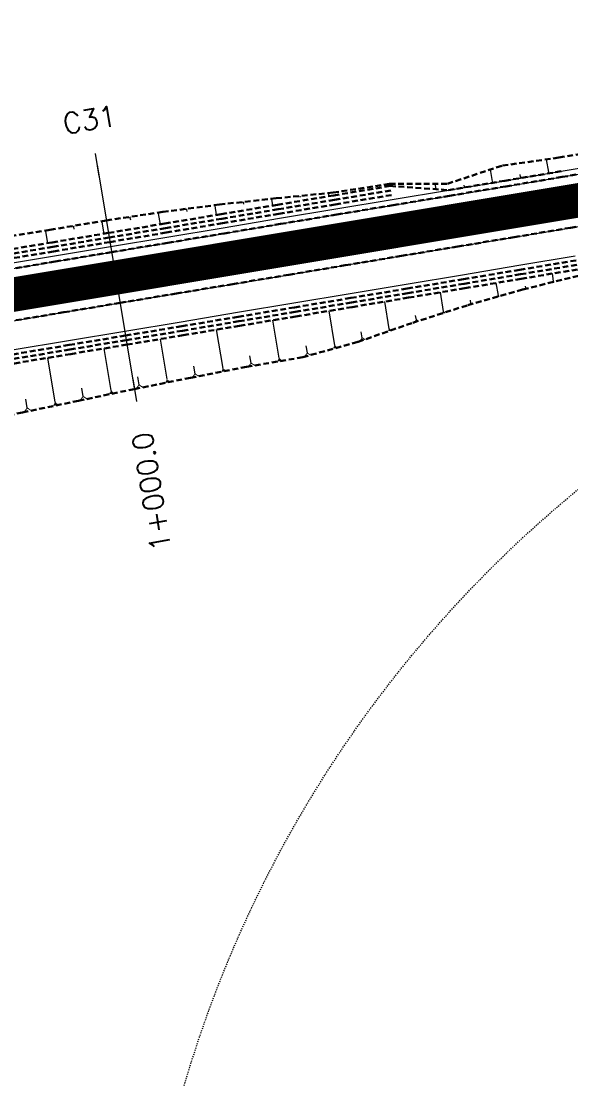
# Model space of a CAD drawing. Header units: metres. Extents: x 544752 to 548977, y 1840603 to 1844608.
# Drawn here: x 548207.6 to 548255.7, y 1841647.2 to 1841739.7 of the extents above; entities that cross this region are included whole.
import ezdxf

# ---------------------------------------------------------------- set-up
doc = ezdxf.new("R2010")
doc.units = ezdxf.units.M
doc.header["$MEASUREMENT"] = 0
for name, pattern in [('ACAD_ISO02W100', [15, 12, -3]), ('Anordnung Grundriss$0$GESTRICHELT', [0.75, 0.5, -0.25]), ('HIDDEN', [0.375, 0.25, -0.125])]:
    doc.linetypes.add(name, pattern=pattern)
doc.layers.add('C-ROAD', color=7, linetype='Continuous')
for name, color, linetype, lineweight in [('C-ROAD-CORR', 5, 'Continuous', 0), ('C-ROAD-SAMP', 150, 'HIDDEN', 0), ('C-ROAD-SAMP-TEXT', 11, 'Continuous', 0), ('C-TOPO-FEAT', 94, 'Continuous', 5), ('Đường', 5, 'ACAD_ISO02W100', 5)]:
    doc.layers.add(name, color=color, linetype=linetype, lineweight=lineweight)

# ---------------------------------------------------------------- blocks, each defined once
blk = doc.blocks.new('TB')
at = {"layer": 'Defpoints', "color": 5, "linetype": 'Anordnung Grundriss$0$GESTRICHELT', "lineweight": 5, "ltscale": 0.2}
blk.add_circle((-0.4049538253086098, -1.769394799566726e-07), 105.7280000291212, dxfattribs=at)

msp = doc.modelspace()

# ---------------------------------------------------------------- linework, layer by layer
at = {"layer": 'C-ROAD-CORR', "color": 160, "linetype": 'Continuous'}
for p, q in [((548253.8065257625, 1841726.475082871, 502.932474939447), (548253.619101214, 1841727.599264085, 502.1726763214606)), ((548248.8755769241, 1841725.646965203, 502.4834769393491), (548248.6989215038, 1841726.706552682, 501.767335189646)), ((548251.3397279294, 1841726.068961935, 502.7026109643194), (548251.3039559564, 1841726.283523904, 502.5575952984848)), ((548253.7589177499, 1841726.383255552, 502.9876402214576), (548253.881349745, 1841726.403667529, 502.9876402214576)), ((548253.7708197531, 1841726.406212382, 502.973848900955), (548253.8626437493, 1841726.421521364, 502.973848900955)), ((548253.7827217563, 1841726.429169211, 502.9600575804523), (548253.8439377537, 1841726.4393752, 502.9600575804523)), ((548253.7946237593, 1841726.452126041, 502.9462662599497), (548253.8252317582, 1841726.457229035, 502.9462662599497)), ((548241.449727799, 1841725.182772209, 501.8614505706115), (548241.441548107, 1841725.231834385, 501.82829099377)), ((548243.9409778728, 1841725.022456746, 502.0712696994801), (548243.867730992, 1841725.461794965, 501.7743348572237)), ((548243.9363264831, 1841725.01348505, 502.0766594481336), (548243.9482883123, 1841725.015479337, 502.0766594481336)), ((548246.4148933927, 1841725.204170398, 502.2783996752888), (548246.393337565, 1841725.333463261, 502.1910147077261)), ((548248.830704395, 1841725.560414141, 502.535472508501), (548248.9461016345, 1841725.579653277, 502.535472508501)), ((548248.8419225273, 1841725.582051907, 502.522473616213), (548248.9284704569, 1841725.596481259, 502.522473616213)), ((548248.8531406595, 1841725.603689672, 502.5094747239251), (548248.9108392793, 1841725.61330924, 502.5094747239251)), ((548248.8643587918, 1841725.625327437, 502.4964758316371), (548248.8932081016, 1841725.630137221, 502.4964758316371)), ((548229.5407146517, 1841724.139379614, 501.3860443916377), (548229.4906187347, 1841724.131027576, 501.3860443916377)), ((548229.5358446685, 1841724.12998629, 501.3775798291516), (548229.4982727307, 1841724.123722261, 501.3775798291516)), ((548229.5309746853, 1841724.120592966, 501.3691152666656), (548229.5059267267, 1841724.116416946, 501.3691152666656)), ((548229.526104702, 1841724.111199641, 501.3606507041795), (548229.5135807229, 1841724.109111632, 501.3606507041795)), ((548229.5212347188, 1841724.101806317, 501.3521861416935), (548229.612704403, 1841723.55316687, 500.795974000847)), ((548232.0064385339, 1841724.366875645, 501.4309756002872), (548232.0194145187, 1841724.289045081, 501.3520707661109)), ((548234.501048701, 1841724.645720721, 501.5217847515647), (548234.4778048013, 1841724.641845477, 501.5217847515647)), ((548234.4987890876, 1841724.641362333, 501.5178572969735), (548234.481356163, 1841724.638455899, 501.5178572969735)), ((548234.4965294744, 1841724.637003944, 501.5139298423823), (548234.4849075247, 1841724.635066322, 501.5139298423823)), ((548234.4942698611, 1841724.632645555, 501.510002387791), (548234.4884588863, 1841724.631676744, 501.510002387791)), ((548234.4920102479, 1841724.628287166, 501.5060749331998), (548234.5344510747, 1841724.3737251, 501.2479992287186)), ((548243.9223723141, 1841724.986569961, 502.0928286940943), (548243.9702196307, 1841724.994547111, 502.0928286940943)), ((548243.9270237038, 1841724.995541657, 502.0874389454407), (548243.9629091913, 1841725.001524519, 502.0874389454407)), ((548243.9316750935, 1841725.004513354, 502.0820491967872), (548243.9555987518, 1841725.008501928, 502.0820491967872)), ((548222.0772925104, 1841723.19919809, 501.0074034341526), (548222.1055320761, 1841723.029815853, 500.8356832687558)), ((548224.5835740357, 1841723.582965701, 501.2001217751373), (548224.5108639002, 1841723.570843398, 501.2001217751373)), ((548224.5765056525, 1841723.569332057, 501.1878361534509), (548224.5219730508, 1841723.56024033, 501.1878361534509)), ((548224.5694372692, 1841723.555698413, 501.1755505317644), (548224.5330822015, 1841723.549637262, 501.1755505317644)), ((548224.5623688861, 1841723.54206477, 501.1632649100779), (548224.5441913521, 1841723.539034194, 501.1632649100779)), ((548224.5553005028, 1841723.528431126, 501.1509792883914), (548224.6880612848, 1841722.732125742, 500.3436827562513)), ((548227.0378127837, 1841723.819020792, 501.2555239470159), (548227.0595678524, 1841723.688532873, 501.1232349442318)), ((548217.1283327516, 1841722.489590126, 500.668514340938), (548217.1601865892, 1841722.298529317, 500.474816380784)), ((548219.6341051655, 1841722.927873555, 500.9152026022369), (548219.5471514673, 1841722.913376553, 500.9152026022369)), ((548219.6256521202, 1841722.911569146, 500.9005102868737), (548219.5604368467, 1841722.900696394, 500.9005102868737)), ((548219.6171990751, 1841722.895264738, 500.8858179715104), (548219.573722226, 1841722.888016237, 500.8858179715104)), ((548219.6087460298, 1841722.87896033, 500.8711256561472), (548219.5870076054, 1841722.875336079, 500.8711256561472)), ((548219.6002929846, 1841722.862655921, 500.856433340784), (548219.7590609598, 1841721.910358175, 499.8909913351467)), ((548209.7610945556, 1841721.363128686, 500.0895256465797), (548209.6673332135, 1841721.347496707, 500.0895256465797)), ((548209.7519797178, 1841721.345547798, 500.073683063285), (548209.681658711, 1841721.333823814, 500.073683063285)), ((548209.7428648798, 1841721.327966911, 500.0578404799904), (548209.6959842087, 1841721.320150921, 500.0578404799904)), ((548209.7337500419, 1841721.310386023, 500.0419978966958), (548209.7103097063, 1841721.306478028, 500.0419978966958)), ((548212.1910086877, 1841721.701461262, 500.2501298368075), (548212.2239587078, 1841721.5038255, 500.0497661716853)), ((548214.6936124637, 1841722.180543978, 500.5376140579233), (548214.6002647023, 1841722.164980952, 500.5376140579233)), ((548214.6845378313, 1841722.16304064, 500.5218413561523), (548214.6145270102, 1841722.15136837, 500.5218413561523)), ((548214.6754631989, 1841722.145537301, 500.5060686543812), (548214.6287893183, 1841722.137755788, 500.5060686543812)), ((548214.6663885666, 1841722.128033963, 500.4902959526101), (548214.6430516262, 1841722.124143207, 500.4902959526101)), ((548214.6573139342, 1841722.110530625, 500.474523250839), (548214.8277567718, 1841721.088206507, 499.4380883216492)), ((548209.724635204, 1841721.292805135, 500.0261553134012), (548209.8958331946, 1841720.265951574, 498.9851284219362)), ((548249.3899913289, 1841715.694263681, 503.4704660595958), (548249.2083876457, 1841716.783531074, 502.3661638591781)), ((548254.2315666187, 1841716.92771463, 503.5010229855895), (548254.119107303, 1841717.60225087, 502.8171763391437)), ((548254.207616608, 1841716.881519355, 503.5426507189199), (548254.2692080807, 1841716.891787943, 503.5426507189199)), ((548254.2136041108, 1841716.893068174, 503.5322437855873), (548254.2597977151, 1841716.900769615, 503.5322437855873)), ((548254.2195916134, 1841716.904616993, 503.5218368522547), (548254.2503873496, 1841716.909751287, 503.5218368522547)), ((548254.225579116, 1841716.916165812, 503.5114299189221), (548254.2409769841, 1841716.918732959, 503.5114299189221)), ((548244.5942869429, 1841714.301026655, 503.6067817573561), (548244.3163791149, 1841715.967930814, 501.9168698547529)), ((548251.7999682726, 1841716.350818669, 503.4443067955165), (548251.7729041481, 1841716.513150555, 503.2797342949195)), ((548239.8402654594, 1841712.780052624, 503.8777718555833), (548239.4442057186, 1841715.155637487, 501.4693975575017)), ((548246.982679219, 1841715.027890733, 503.506839707845), (548246.9393479815, 1841715.287793524, 503.2433495623454)), ((548249.3513159185, 1841715.619665751, 503.5376881447747), (548249.4507762274, 1841715.636247867, 503.5376881447747)), ((548249.360984771, 1841715.638315233, 503.52088262348), (548249.4355800028, 1841715.650751821, 503.52088262348)), ((548249.3706536237, 1841715.656964716, 503.5040771021852), (548249.4203837782, 1841715.665255774, 503.5040771021852)), ((548249.3803224763, 1841715.675614199, 503.4872715808905), (548249.4051875536, 1841715.679759728, 503.4872715808905)), ((548235.0713399824, 1841711.309625266, 504.0958737257279), (548234.5657306773, 1841714.342293544, 501.0213465017832)), ((548242.2085361172, 1841713.565717241, 503.7155987684538), (548242.1443548372, 1841713.950679563, 503.3253229352545)), ((548244.5351020237, 1841714.18686956, 503.7096516074965), (548244.6873059766, 1841714.212245146, 503.7096516074965)), ((548244.5498982535, 1841714.215408834, 503.6839341449614), (548244.6640512182, 1841714.234440523, 503.6839341449614)), ((548244.5646944833, 1841714.243948107, 503.6582166824263), (548244.6407964597, 1841714.2566359, 503.6582166824263)), ((548244.5794907131, 1841714.272487381, 503.6324992198912), (548244.6175417013, 1841714.278831278, 503.6324992198912)), ((548230.2051272283, 1841710.194752249, 503.9438666193445), (548229.6502746318, 1841713.522784093, 500.5698990203698)), ((548225.2843984155, 1841709.310154564, 503.5543132502609), (548224.7191303165, 1841712.700659079, 500.1170106899705)), ((548237.4749203929, 1841711.985960242, 504.0488749530435), (548237.3859977357, 1841712.519322501, 503.5081508656622)), ((548239.7559181997, 1841712.617361887, 504.0243766003213), (548239.9728313345, 1841712.653525849, 504.0243766003213)), ((548239.7770050146, 1841712.658034571, 503.9877254141368), (548239.9396898657, 1841712.685157543, 503.9877254141368)), ((548239.7980918295, 1841712.698707256, 503.9510742279523), (548239.9065483969, 1841712.716789237, 503.9510742279523)), ((548239.8191786445, 1841712.73937994, 503.9144230417678), (548239.8734069281, 1841712.74842093, 503.9144230417678)), ((548220.377038378, 1841708.353731494, 503.2379304531938), (548219.7893422822, 1841711.878760185, 499.6642469237273)), ((548232.6597715581, 1841710.657891817, 504.1169449932123), (548232.5544097451, 1841711.289856903, 503.4762570960864)), ((548234.9636623902, 1841711.101934501, 504.2830291355942), (548235.2405733914, 1841711.148101363, 504.2830291355942)), ((548234.9905817884, 1841711.153857192, 504.2362402831276), (548235.1982650391, 1841711.188482339, 504.2362402831276)), ((548235.0175011863, 1841711.205779884, 504.1894514306611), (548235.1559566869, 1841711.228863315, 504.1894514306611)), ((548235.0444205845, 1841711.257702575, 504.1426625781945), (548235.1136483346, 1841711.26924429, 504.1426625781945)), ((548210.5793338272, 1841706.357953579, 502.690050731763), (548209.9328690283, 1841710.235479702, 498.7590043613073)), ((548215.4756578297, 1841707.368023576, 502.9515151672594), (548214.8606216693, 1841711.057039252, 499.2115811920784)), ((548227.740760244, 1841709.77418017, 503.7269667670824), (548227.6334077189, 1841710.41808564, 503.0741736763531)), ((548222.8298436336, 1841708.83631996, 503.3916476953004), (548222.7187635355, 1841709.502583587, 502.7161878452055)), ((548230.0869624892, 1841709.966833658, 504.149249835319), (548230.3908429488, 1841710.017496893, 504.149249835319)), ((548230.116503674, 1841710.023813305, 504.0979040313254), (548230.3444140187, 1841710.061810732, 504.0979040313254)), ((548230.1460448587, 1841710.080792953, 504.0465582273318), (548230.2979850885, 1841710.106124571, 504.0465582273318)), ((548230.1755860435, 1841710.137772601, 503.9952124233382), (548230.2515561584, 1841710.15043841, 503.9952124233382)), ((548217.9246300334, 1841707.869157061, 503.0862432931654), (548217.8088755534, 1841708.56345785, 502.3823592933235)), ((548225.1640155282, 1841709.077957563, 503.7635518494466), (548225.4736003274, 1841709.129571832, 503.7635518494466)), ((548225.19411125, 1841709.136006813, 503.7112421996502), (548225.4262998494, 1841709.174717515, 503.7112421996502)), ((548225.2242069718, 1841709.194056063, 503.6589325498538), (548225.3789993714, 1841709.219863198, 503.6589325498538)), ((548225.2543026936, 1841709.252105313, 503.6066229000573), (548225.3316988935, 1841709.265008881, 503.6066229000573)), ((548213.0274705294, 1841706.863107575, 502.8206609242986), (548212.9057826549, 1841707.592997141, 502.0806969264046)), ((548220.2518790899, 1841708.112321673, 503.455470958438), (548220.5737472057, 1841708.165983828, 503.455470958438)), ((548220.2831689119, 1841708.172674128, 503.401085832127), (548220.5245699987, 1841708.212920744, 503.401085832127)), ((548220.314458734, 1841708.233026584, 503.3467007058159), (548220.4753927918, 1841708.259857661, 503.3467007058159)), ((548220.345748556, 1841708.293379039, 503.2923155795049), (548220.426215585, 1841708.306794578, 503.2923155795049)), ((548208.1312088125, 1841705.852744611, 502.5594969102076), (548208.0034478654, 1841706.619060752, 501.7826035535632)), ((548215.3446760374, 1841707.115383189, 503.1791758204265), (548215.6815176998, 1841707.171541747, 503.1791758204265)), ((548215.3774214855, 1841707.178543285, 503.1222606571347), (548215.6300527323, 1841707.220662205, 503.1222606571347)), ((548215.4101669336, 1841707.241703382, 503.0653454938429), (548215.5785877648, 1841707.269782662, 503.0653454938429)), ((548215.4429123816, 1841707.304863479, 503.0084303305512), (548215.5271227972, 1841707.318903119, 503.0084303305512)), ((548210.4416588034, 1841706.092403148, 502.9293449520035), (548210.7957132343, 1841706.151431435, 502.9293449520035)), ((548210.4760775594, 1841706.158790756, 502.8695213969434), (548210.7416183825, 1841706.203061971, 502.8695213969434)), ((548210.5104963153, 1841706.225178364, 502.8096978418832), (548210.6875235308, 1841706.254692507, 502.8096978418832)), ((548210.5449150713, 1841706.291565971, 502.7498742868231), (548210.633428679, 1841706.306323043, 502.7498742868231))]:
    msp.add_line(p, q, dxfattribs=at)
at = {"layer": 'C-ROAD-CORR', "color": 5, "linetype": 'Anordnung Grundriss$0$GESTRICHELT', "lineweight": 30, "extrusion": (-0.09122104377569301, 0.5471480870521577, 0.8320502941575333), "const_width": 0.1, "elevation": 958103.1099005358}
msp.add_lwpolyline([(-843660.9601499278, -1436248.27340529), (-843660.8623396498, -1436248.403818994), (-843660.7645293716, -1436248.273405291)], dxfattribs=at)
at = {"layer": 'C-ROAD-CORR', "color": 5, "linetype": 'Anordnung Grundriss$0$GESTRICHELT', "lineweight": 30, "extrusion": (-0.09122104598868186, 0.5471480870328694, 0.8320502939275982), "const_width": 0.1, "elevation": 958102.8260630136}
msp.add_lwpolyline([(-843650.9904241039, -1436249.463375326), (-843650.9680586068, -1436249.493195989), (-843650.9456931099, -1436249.463375326)], dxfattribs=at)
at = {"layer": 'C-ROAD-CORR', "color": 5, "linetype": 'Anordnung Grundriss$0$GESTRICHELT', "lineweight": 30, "extrusion": (-0.09122104257350029, 0.5471480870011817, 0.8320502943228558), "const_width": 0.1, "elevation": 958102.7335802172}
msp.add_lwpolyline([(-843655.9176143701, -1436248.52643796), (-843655.8586748897, -1436248.605023933), (-843655.7997354094, -1436248.52643796)], dxfattribs=at)
at = {"layer": 'C-ROAD-CORR', "color": 5, "linetype": 'Anordnung Grundriss$0$GESTRICHELT', "lineweight": 30, "extrusion": (-0.1162844708751432, 0.6974796928425372, -0.707106781119774), "const_width": 0.1, "elevation": 1220459.911680408}
msp.add_lwpolyline([(-843641.4802303636, 1221169.085945908), (-843641.5132376979, 1221169.041936129), (-843641.5462450322, 1221169.085945907)], dxfattribs=at)
at = {"layer": 'C-ROAD-CORR', "color": 5, "linetype": 'Anordnung Grundriss$0$GESTRICHELT', "lineweight": 30, "extrusion": (-0.1162844705821741, 0.6974796932106826, -0.70710678080482), "const_width": 0.1, "elevation": 1220460.55220406}
msp.add_lwpolyline([(-843631.4545616859, 1221169.178128992), (-843631.5263953696, 1221169.082350746), (-843631.5982290532, 1221169.178128992)], dxfattribs=at)
at = {"layer": 'C-ROAD-CORR', "color": 5, "linetype": 'Anordnung Grundriss$0$GESTRICHELT', "lineweight": 30, "extrusion": (-0.1162844707314469, 0.6974796925570325, -0.7071067814250227), "const_width": 0.1, "elevation": 1220460.230952648}
msp.add_lwpolyline([(-843636.4665929237, 1221169.187921489), (-843636.5219318311, 1221169.114136279), (-843636.5772707381, 1221169.187921489)], dxfattribs=at)
at = {"layer": 'C-ROAD-CORR', "color": 5, "linetype": 'Anordnung Grundriss$0$GESTRICHELT', "lineweight": 30, "extrusion": (-0.1162844708210405, 0.6974796927152217, -0.7071067812542533), "const_width": 0.1, "elevation": 1220460.871341179}
msp.add_lwpolyline([(-843626.4478655399, 1221169.031814729), (-843626.5288929367, 1221168.923778201), (-843626.6099203334, 1221169.031814729)], dxfattribs=at)
at = {"layer": 'C-ROAD-CORR', "color": 5, "linetype": 'Anordnung Grundriss$0$GESTRICHELT', "lineweight": 30, "extrusion": (-0.1162844696545352, 0.6974796933004549, -0.7071067808688212), "const_width": 0.1, "elevation": 1220461.193331459}
msp.add_lwpolyline([(-843621.4423205432, 1221168.764506926), (-843621.5261363259, 1221168.652752549), (-843621.6099521093, 1221168.764506926)], dxfattribs=at)
at = {"layer": 'C-ROAD-CORR', "color": 5, "linetype": 'Anordnung Grundriss$0$GESTRICHELT', "lineweight": 30, "extrusion": (-0.1162844705537329, 0.6974796931091388, 0.7071067809096585), "const_width": 0.1, "elevation": 1221162.573756793}
msp.add_lwpolyline([(-843659.786996667, -1220450.503242556), (-843659.7181529826, -1220450.595034136), (-843659.6493092983, -1220450.503242556)], dxfattribs=at)
at = {"layer": 'C-ROAD-CORR', "color": 5, "linetype": 'Anordnung Grundriss$0$GESTRICHELT', "lineweight": 30, "extrusion": (-0.1162844700770457, 0.6974796926390648, 0.7071067814517241), "const_width": 0.1, "elevation": 1221162.254830648}
msp.add_lwpolyline([(-843654.8581566873, -1220450.042581172), (-843654.7479339447, -1220450.189544829), (-843654.6377112007, -1220450.042581172)], dxfattribs=at)
at = {"layer": 'C-ROAD-CORR', "color": 5, "linetype": 'Anordnung Grundriss$0$GESTRICHELT', "lineweight": 30, "extrusion": (-0.1162844695323228, 0.6974796930840895, 0.7071067811023386), "const_width": 0.1, "elevation": 1221161.93888605}
msp.add_lwpolyline([(-843649.9601025777, -1220449.359484571), (-843649.7968430638, -1220449.577163923), (-843649.6335835503, -1220449.359484571)], dxfattribs=at)
at = {"layer": 'C-ROAD-CORR', "color": 5, "linetype": 'Anordnung Grundriss$0$GESTRICHELT', "lineweight": 30, "extrusion": (-0.1162844700114347, 0.6974796930185088, 0.707106781088236), "const_width": 0.1, "elevation": 1221161.622762012}
msp.add_lwpolyline([(-843645.0952566189, -1220448.488074465), (-843644.869061851, -1220448.789667489), (-843644.6428670831, -1220448.488074465)], dxfattribs=at)
at = {"layer": 'C-ROAD-CORR', "color": 5, "linetype": 'Anordnung Grundriss$0$GESTRICHELT', "lineweight": 30, "extrusion": (-0.1162844698093764, 0.697479693062968, 0.7071067810776109), "const_width": 0.1, "elevation": 1221161.304713723}
msp.add_lwpolyline([(-843640.168574801, -1220448.017968329), (-843639.9005633444, -1220448.375316937), (-843639.6325518878, -1220448.017968329)], dxfattribs=at)
at = {"layer": 'C-ROAD-CORR', "color": 5, "linetype": 'Anordnung Grundriss$0$GESTRICHELT', "lineweight": 30, "extrusion": (-0.1162844701318193, 0.6974796928033401, 0.7071067812806778), "const_width": 0.1, "elevation": 1221160.983936339}
msp.add_lwpolyline([(-843635.177151941, -1220448.242652859), (-843634.9040766612, -1220448.606753233), (-843634.6310013812, -1220448.242652858)], dxfattribs=at)
at = {"layer": 'C-ROAD-CORR', "color": 5, "linetype": 'Anordnung Grundriss$0$GESTRICHELT', "lineweight": 30, "extrusion": (-0.1162844697938673, 0.6974796928297179, 0.7071067813102359), "const_width": 0.1, "elevation": 1221160.663988704}
msp.add_lwpolyline([(-843630.1875215725, -1220448.384377506), (-843629.9049643723, -1220448.761120438), (-843629.6224071726, -1220448.384377505)], dxfattribs=at)
at = {"layer": 'C-ROAD-CORR', "color": 5, "linetype": 'Anordnung Grundriss$0$GESTRICHELT', "lineweight": 30, "extrusion": (-0.1162844700455812, 0.6974796929290861, 0.7071067811708259), "const_width": 0.1, "elevation": 1221160.343903804}
msp.add_lwpolyline([(-843625.2024969565, -1220448.479864488), (-843624.9080494149, -1220448.872461209), (-843624.6136018739, -1220448.479864487)], dxfattribs=at)
at = {"layer": 'C-ROAD-CORR', "color": 5, "linetype": 'Anordnung Grundriss$0$GESTRICHELT', "lineweight": 30, "extrusion": (-0.1162844699826989, 0.6974796929608402, 0.7071067811498452), "const_width": 0.1, "elevation": 1221160.023966164}
msp.add_lwpolyline([(-843620.2214939073, -1220448.515320694), (-843619.9119534435, -1220448.928041312), (-843619.6024129798, -1220448.515320694)], dxfattribs=at)
at = {"layer": 'C-ROAD-CORR', "color": 5, "linetype": 'Anordnung Grundriss$0$GESTRICHELT', "lineweight": 30, "extrusion": (-0.1162844699833033, 0.6974796929122328, 0.7071067811976913), "const_width": 0.1, "elevation": 1221159.70385704}
msp.add_lwpolyline([(-843615.2412075358, -1220448.544120837), (-843614.9162188463, -1220448.97743909), (-843614.5912301572, -1220448.544120838)], dxfattribs=at)
at = {"layer": 'C-ROAD-CORR', "color": 11, "linetype": 'Anordnung Grundriss$0$GESTRICHELT', "lineweight": 30}
for points in [[(548160.6549810496, 1841710.056542214, 494.4817986724489), (548165.4745784844, 1841712.076585178, 495.2594183313258), (548170.4460566726, 1841713.705740791, 495.8663947517505), (548175.5044566835, 1841715.072718501, 496.474895390083), (548179.6190458685, 1841715.994614892, 496.9818684476375), (548180.58421764, 1841716.184071769, 497.0990913373336), (548185.49341868, 1841717.142633752, 497.6902394853517), (548190.4121063784, 1841718.044294313, 498.2237008208124), (548195.3351094719, 1841718.920070933, 498.7309209460494), (548200.2541138972, 1841719.819831751, 499.2624563163), (548205.188708228, 1841720.626083587, 499.6991920302381), (548210.1222633787, 1841721.438568473, 500.1422468262828), (548215.0549280805, 1841722.256394313, 500.5907162969937), (548220.0004930071, 1841722.996844002, 500.9607416173644), (548224.9617291203, 1841723.64329718, 501.2354730234626), (548229.9395483511, 1841724.190284042, 501.4093652124456), (548234.9249962945, 1841724.691513529, 501.5368684511097), (548239.8681192173, 1841725.446610471, 501.6198251317533), (548244.9339261854, 1841725.465842767, 501.8155232364695), (548249.7389472795, 1841727.049280941, 501.7540239351717), (548254.6909379003, 1841727.751189014, 502.2883230184723), (548259.0736900485, 1841728.486602436, 503.5234429974977)], [(548239.8979096673, 1841725.267925957, 501.7405923575917), (548245.0271771628, 1841724.906519039, 502.1935524987641), (548249.959103369, 1841725.728774411, 502.6465126399366), (548254.8910295753, 1841726.551029783, 503.0994727811092)]]:
    msp.add_polyline3d(points, dxfattribs=at)
at = {"layer": 'C-ROAD-CORR', "color": 92, "linetype": 'Anordnung Grundriss$0$GESTRICHELT', "lineweight": 30}
for points in [[(548239.8681192173, 1841725.446610471, 501.6198251317533), (548244.9339261854, 1841725.465842767, 501.8155232364695), (548249.7389472795, 1841727.049280941, 501.7540239351717), (548254.6909379003, 1841727.751189014, 502.2883230184723)], [(548239.8979096673, 1841725.267925957, 501.7405923575917), (548245.0271771628, 1841724.906519039, 502.1935524987641), (548249.959103369, 1841725.728774411, 502.6465126399366), (548254.8910295753, 1841726.551029783, 503.0994727811092)], [(548160.8045484739, 1841709.667130707, 494.0932300988312), (548165.694686949, 1841711.398170427, 494.5461902400037), (548170.669634989, 1841712.867811477, 494.9991503811763), (548175.7154305603, 1841714.071929358, 495.4521105223488), (548179.8107739066, 1841714.844621146, 495.8160017067339), (548180.7805756226, 1841715.006307399, 495.9050706635213), (548185.7125018288, 1841715.828562771, 496.3580308046938), (548190.644428035, 1841716.650818143, 496.8109909458664), (548195.5763542412, 1841717.473073514, 497.2639510870389), (548200.5082804475, 1841718.295328886, 497.7169112282114), (548205.4402066537, 1841719.117584258, 498.1698713693839), (548210.3721328598, 1841719.93983963, 498.6228315105565), (548215.304059066, 1841720.762095002, 499.075791651729), (548220.2359852722, 1841721.584350373, 499.5287517929015), (548225.1679114784, 1841722.406605745, 499.981711934074), (548230.0998376847, 1841723.228861117, 500.4346720752466), (548235.0317638909, 1841724.051116489, 500.8876322164191), (548239.9636900971, 1841724.873371861, 501.3405923575916)], [(548160.9479678193, 1841709.293726246, 494.0932300988312), (548165.8181304687, 1841711.017694807, 494.5461902400037), (548170.7727562424, 1841712.481332491, 494.9991503811763), (548175.7979401412, 1841713.680531645, 495.4521105223488), (548179.8765543364, 1841714.450067049, 495.8160017067339), (548180.8463560523, 1841714.611753303, 495.9050706635213), (548185.7782822585, 1841715.434008674, 496.3580308046938), (548190.7102084648, 1841716.256264046, 496.8109909458664), (548195.642134671, 1841717.078519418, 497.2639510870389), (548200.5740608772, 1841717.90077479, 497.7169112282114), (548205.5059870834, 1841718.723030162, 498.1698713693839), (548210.4379132895, 1841719.545285533, 498.6228315105565), (548215.3698394957, 1841720.367540905, 499.075791651729), (548220.301765702, 1841721.189796277, 499.5287517929015), (548225.2336919082, 1841722.012051649, 499.981711934074), (548230.1656181144, 1841722.834307021, 500.4346720752466), (548235.0975443206, 1841723.656562392, 500.8876322164191), (548240.0294705268, 1841724.478817764, 501.3405923575916)]]:
    msp.add_polyline3d(points, dxfattribs=at)
at = {"layer": 'C-ROAD-CORR', "color": 5, "linetype": 'Anordnung Grundriss$0$GESTRICHELT', "lineweight": 30}
msp.add_polyline3d([(548156.5426697573, 1841706.492373026, 494.0602699576588), (548161.2706613465, 1841708.453566209, 494.5132300988312), (548166.0958783878, 1841710.161624662, 494.9661902400038), (548171.0047790628, 1841711.611754771, 495.4191503811763), (548175.983586698, 1841712.799886793, 495.8721105223488), (548180.0245603033, 1841713.562320332, 496.2360017067339), (548180.9943620192, 1841713.724006586, 496.3250706635213), (548185.9262882255, 1841714.546261957, 496.7780308046939), (548190.8582144317, 1841715.368517329, 497.2309909458664), (548195.7901406379, 1841716.190772701, 497.6839510870389), (548200.7220668441, 1841717.013028073, 498.1369112282114), (548205.6539930503, 1841717.835283444, 498.589871369384), (548210.5859192564, 1841718.657538816, 499.0428315105565), (548215.5178454627, 1841719.479794188, 499.495791651729), (548220.4497716689, 1841720.30204956, 499.9487517929015), (548225.3816978751, 1841721.124304932, 500.4017119340741), (548230.3136240813, 1841721.946560303, 500.8546720752466), (548235.2455502875, 1841722.768815675, 501.3076322164191), (548240.1774764938, 1841723.591071047, 501.7605923575916), (548245.1094027, 1841724.413326419, 502.2135524987641), (548250.0413289062, 1841725.235581791, 502.6665126399366), (548254.9732551124, 1841726.057837162, 503.1194727811092), (548259.3567723932, 1841726.788661283, 503.5220657079527)], dxfattribs=at)
at = {"layer": 'C-ROAD-CORR', "color": 160, "linetype": 'Anordnung Grundriss$0$GESTRICHELT', "lineweight": 30}
msp.add_polyline3d([(548156.5426697573, 1841706.492373026, 493.9102699576588), (548161.2706613465, 1841708.453566209, 494.3632300988313), (548166.0958783878, 1841710.161624662, 494.8161902400038), (548171.0047790628, 1841711.611754771, 495.2691503811763), (548175.983586698, 1841712.799886793, 495.7221105223488), (548180.0245603033, 1841713.562320332, 496.0860017067339), (548180.9943620192, 1841713.724006586, 496.1750706635214), (548185.9262882255, 1841714.546261957, 496.6280308046939), (548190.8582144317, 1841715.368517329, 497.0809909458664), (548195.7901406379, 1841716.190772701, 497.5339510870389), (548200.7220668441, 1841717.013028073, 497.9869112282115), (548205.6539930503, 1841717.835283444, 498.439871369384), (548210.5859192564, 1841718.657538816, 498.8928315105565), (548215.5178454627, 1841719.479794188, 499.345791651729), (548220.4497716689, 1841720.30204956, 499.7987517929016), (548225.3816978751, 1841721.124304932, 500.2517119340741), (548230.3136240813, 1841721.946560303, 500.7046720752466), (548235.2455502875, 1841722.768815675, 501.1576322164191), (548240.1774764938, 1841723.591071047, 501.6105923575917), (548245.1094027, 1841724.413326419, 502.0635524987641), (548250.0413289062, 1841725.235581791, 502.5165126399366), (548254.9732551124, 1841726.057837162, 502.9694727811092), (548259.3567723932, 1841726.788661283, 503.3720657079527)], dxfattribs=at)
at = {"layer": 'C-ROAD-CORR', "color": 1, "linetype": 'Anordnung Grundriss$0$GESTRICHELT', "lineweight": 30}
for points in [[(548160.6611291284, 1841710.040535168, 494.4932300988312), (548165.5712434294, 1841711.778646047, 494.9461902400038), (548170.5665137355, 1841713.254290464, 495.3991503811763), (548175.6329209795, 1841714.46332707, 495.8521105223488), (548179.7449934769, 1841715.239175242, 496.2160017067339), (548180.7147951928, 1841715.400861496, 496.3050706635213), (548185.646721399, 1841716.223116867, 496.7580308046939), (548190.5786476053, 1841717.045372239, 497.2109909458664), (548195.5105738115, 1841717.867627611, 497.6639510870389), (548200.4425000177, 1841718.689882983, 498.1169112282114), (548205.3744262239, 1841719.512138355, 498.569871369384), (548210.30635243, 1841720.334393726, 499.0228315105565), (548215.2382786362, 1841721.156649098, 499.475791651729), (548220.1702048425, 1841721.97890447, 499.9287517929016), (548225.1021310487, 1841722.801159842, 500.3817119340741), (548230.0340572549, 1841723.623415214, 500.8346720752466), (548234.9659834611, 1841724.445670585, 501.2876322164191), (548239.8979096673, 1841725.267925957, 501.7405923575917)], [(548165.4745784844, 1841712.076585178, 495.2594183313258), (548170.4460566726, 1841713.705740791, 495.8663947517505), (548175.5044566835, 1841715.072718501, 496.474895390083), (548179.6190458685, 1841715.994614892, 496.9818684476375), (548180.58421764, 1841716.184071769, 497.0990913373336), (548185.49341868, 1841717.142633752, 497.6902394853517), (548190.4121063784, 1841718.044294313, 498.2237008208124), (548195.3351094719, 1841718.920070933, 498.7309209460494), (548200.2541138972, 1841719.819831751, 499.2624563163), (548205.188708228, 1841720.626083587, 499.6991920302381), (548210.1222633787, 1841721.438568473, 500.1422468262828), (548215.0549280805, 1841722.256394313, 500.5907162969937), (548220.0004930071, 1841722.996844002, 500.9607416173644), (548224.9617291203, 1841723.64329718, 501.2354730234626), (548229.9395483511, 1841724.190284042, 501.4093652124456), (548234.9249962945, 1841724.691513529, 501.5368684511097)]]:
    msp.add_polyline3d(points, dxfattribs=at)
at = {"layer": 'C-ROAD-SAMP', "color": 1, "linetype": 'Continuous', "lineweight": 13}
msp.add_lwpolyline([(548214.2433496363, 1841727.124279808), (548215.8878603799, 1841717.260427395), (548217.5323711234, 1841707.396574983)], dxfattribs=at)
at = {"layer": 'C-ROAD-SAMP-TEXT', "color": 4, "linetype": 'Continuous', "lineweight": 9}
msp.add_line((548214.078898562, 1841728.110665049), (548214.4078007108, 1841726.137894566), dxfattribs=at)
at = {"layer": 'C-ROAD-SAMP-TEXT', "color": 1, "linetype": 'Continuous', "lineweight": -3}
msp.add_line((548216.0523114542, 1841716.274042154), (548215.7234093054, 1841718.246812637), dxfattribs=at)
at = {"layer": 'C-ROAD-SAMP-TEXT', "color": 4, "linetype": 'Continuous', "lineweight": 5}
msp.add_line((548217.3679200491, 1841708.382960224), (548217.6968221979, 1841706.410189742), dxfattribs=at)
at = {"layer": 'C-TOPO-FEAT', "color": 94, "linetype": 'Continuous', "lineweight": 0, "ltscale": 2}
for points in [[(548156.3389289206, 1841706.948979718, 494.0402699576588), (548161.0913871648, 1841708.920321785, 494.4932300988312), (548165.9415739883, 1841710.637219187, 494.9461902400038), (548170.875877496, 1841712.094853504, 495.3991503811763), (548175.8804497219, 1841713.289133933, 495.8521105223488), (548179.9423347662, 1841714.055512953, 496.2160017067339), (548180.9121364821, 1841714.217199206, 496.3050706635213), (548185.8440626883, 1841715.039454578, 496.7580308046939), (548190.7759888945, 1841715.86170995, 497.2109909458664), (548195.7079151007, 1841716.683965321, 497.6639510870389), (548200.639841307, 1841717.506220693, 498.1169112282114), (548205.5717675132, 1841718.328476065, 498.569871369384), (548210.5036937193, 1841719.150731437, 499.0228315105565), (548215.4356199255, 1841719.972986809, 499.475791651729), (548220.3675461317, 1841720.79524218, 499.9287517929016), (548225.2994723379, 1841721.617497552, 500.3817119340741), (548230.2313985442, 1841722.439752924, 500.8346720752466), (548235.1633247504, 1841723.262008296, 501.2876322164191), (548240.0952509566, 1841724.084263668, 501.7405923575917), (548245.0271771628, 1841724.906519039, 502.1935524987641), (548249.959103369, 1841725.728774411, 502.6465126399366), (548254.8910295753, 1841726.551029783, 503.0994727811092), (548259.2745468561, 1841727.281853903, 503.5020657079527)], [(548156.5426697573, 1841706.492373026, 493.6102699576588), (548161.2706613465, 1841708.453566209, 494.0632300988312), (548166.0958783878, 1841710.161624662, 494.5161902400038), (548171.0047790628, 1841711.611754771, 494.9691503811763), (548175.983586698, 1841712.799886793, 495.4221105223488), (548180.0245603033, 1841713.562320332, 495.7860017067339), (548180.9943620192, 1841713.724006586, 495.8750706635213), (548185.9262882255, 1841714.546261957, 496.3280308046939), (548190.8582144317, 1841715.368517329, 496.7809909458664), (548195.7901406379, 1841716.190772701, 497.2339510870389), (548200.7220668441, 1841717.013028073, 497.6869112282114), (548205.6539930503, 1841717.835283444, 498.139871369384), (548210.5859192564, 1841718.657538816, 498.5928315105565), (548215.5178454627, 1841719.479794188, 499.045791651729), (548220.4497716689, 1841720.30204956, 499.4987517929015), (548225.3816978751, 1841721.124304932, 499.9517119340741), (548230.3136240813, 1841721.946560303, 500.4046720752466), (548235.2455502875, 1841722.768815675, 500.8576322164191), (548240.1774764938, 1841723.591071047, 501.3105923575916), (548245.1094027, 1841724.413326419, 501.7635524987641), (548250.0413289062, 1841725.235581791, 502.2165126399366), (548254.9732551124, 1841726.057837162, 502.6694727811092), (548259.3567723932, 1841726.788661283, 503.0720657079527)]]:
    msp.add_polyline3d(points, dxfattribs=at)

# ---------------------------------------------------------------- block references
at = {"layer": 'Đường', "rotation": 266.3846004701915}
msp.add_blockref('TB', (548323.3810620467, 1841616.557661401), dxfattribs=at)

# ---------------------------------------------------------------- next in the draw order: texts
at = {"layer": 'C-ROAD-SAMP-TEXT', "color": 1, "linetype": 'Continuous', "lineweight": 13, "insert": (548213.5855453389, 1841731.069820773), "char_height": 1.8, "width": 3.982285714285715, "attachment_point": 5, "rotation": 9.46534775513539, "bg_fill": 3, "box_fill_scale": 1.416666666666667, "bg_fill_color": 256, "bg_fill_true_color": 13158600, "bg_fill_transparency": 0}
msp.add_mtext('{\\Fsimplex.shx|c0;C31}', dxfattribs=at)
at = {"layer": 'C-ROAD-SAMP-TEXT', "color": 1, "linetype": 'Continuous', "lineweight": -3, "insert": (548219.0124307927, 1841698.519107812), "char_height": 1.8, "width": 10.908, "attachment_point": 5, "rotation": 99.4653477551354, "bg_fill": 3, "box_fill_scale": 1.416666666666667, "bg_fill_color": 256, "bg_fill_true_color": 13158600, "bg_fill_transparency": 0}
msp.add_mtext('{\\Fsimplex.shx|c0;1+000.0}', dxfattribs=at)

# ---------------------------------------------------------------- next in the draw order: linework, layer by layer
at = {"layer": 'C-ROAD', "color": 1, "linetype": 'ACAD_ISO02W100', "lineweight": 60, "ltscale": 0.1, "const_width": 3, "flags": 128}
msp.add_lwpolyline([(548180.3945752206, 1841711.342953539), (548341.4083877621, 1841738.187327676)], dxfattribs=at)
at = {"layer": 'C-ROAD-CORR', "color": 150, "linetype": 'Anordnung Grundriss$0$GESTRICHELT', "lineweight": 30}
msp.add_polyline3d([(548157.4595035228, 1841704.437642911, 494.1277699576588), (548162.0773951646, 1841706.353166117, 494.5807300988312), (548166.7902481856, 1841708.021449299, 495.0336902400038), (548171.5848361136, 1841709.437810471, 495.4866503811763), (548176.4477030901, 1841710.598274662, 495.9396105223488), (548180.3945752206, 1841711.342953539, 496.3035017067339), (548181.3643769366, 1841711.504639793, 496.3925706635213), (548186.2963031428, 1841712.326895165, 496.8455308046939), (548191.228229349, 1841713.149150536, 497.2984909458664), (548196.1601555552, 1841713.971405908, 497.7514510870389), (548201.0920817615, 1841714.79366128, 498.2044112282114), (548206.0240079677, 1841715.615916652, 498.657371369384), (548210.9559341738, 1841716.438172024, 499.1103315105565), (548215.88786038, 1841717.260427395, 499.563291651729), (548220.8197865862, 1841718.082682767, 500.0162517929015), (548225.7517127924, 1841718.904938139, 500.4692119340741), (548230.6836389987, 1841719.727193511, 500.9221720752466), (548235.6155652049, 1841720.549448882, 501.3751322164191), (548240.5474914111, 1841721.371704254, 501.8280923575916), (548245.4794176173, 1841722.193959626, 502.2810524987641), (548250.4113438235, 1841723.016214998, 502.7340126399366), (548255.3432700298, 1841723.83847037, 503.1869727811091), (548259.7267873106, 1841724.56929449, 503.5895657079527)], dxfattribs=at)
msp.add_polyline3d([(548157.4595035228, 1841704.437642911, 494.1277699576588), (548162.0773951646, 1841706.353166117, 494.5807300988312), (548166.7902481856, 1841708.021449299, 495.0336902400038), (548171.5848361136, 1841709.437810471, 495.4866503811763), (548176.4477030901, 1841710.598274662, 495.9396105223488), (548180.3945752206, 1841711.342953539, 496.3035017067339), (548181.3643769366, 1841711.504639793, 496.3925706635213), (548186.2963031428, 1841712.326895165, 496.8455308046939), (548191.228229349, 1841713.149150536, 497.2984909458664), (548196.1601555552, 1841713.971405908, 497.7514510870389), (548201.0920817615, 1841714.79366128, 498.2044112282114), (548206.0240079677, 1841715.615916652, 498.657371369384), (548210.9559341738, 1841716.438172024, 499.1103315105565), (548215.88786038, 1841717.260427395, 499.563291651729), (548220.8197865862, 1841718.082682767, 500.0162517929015), (548225.7517127924, 1841718.904938139, 500.4692119340741), (548230.6836389987, 1841719.727193511, 500.9221720752466), (548235.6155652049, 1841720.549448882, 501.3751322164191), (548240.5474914111, 1841721.371704254, 501.8280923575916), (548245.4794176173, 1841722.193959626, 502.2810524987641), (548250.4113438235, 1841723.016214998, 502.7340126399366), (548255.3432700298, 1841723.83847037, 503.1869727811091), (548259.7267873106, 1841724.56929449, 503.5895657079527)], dxfattribs=at)
at = {"layer": 'C-ROAD-CORR', "color": 5, "linetype": 'Anordnung Grundriss$0$GESTRICHELT', "lineweight": 30}
msp.add_polyline3d([(548158.3763372884, 1841702.382912796, 494.0602699576588), (548162.8841289828, 1841704.252766025, 494.5132300988312), (548167.4846179835, 1841705.881273936, 494.9661902400038), (548172.1648931644, 1841707.263866172, 495.4191503811763), (548176.9118194823, 1841708.396662532, 495.8721105223488), (548180.764590138, 1841709.123586746, 496.2360017067339), (548181.7343918539, 1841709.285273, 496.3250706635213), (548186.6663180601, 1841710.107528372, 496.7780308046939), (548191.5982442664, 1841710.929783743, 497.2309909458664), (548196.5301704726, 1841711.752039115, 497.6839510870389), (548201.4620966788, 1841712.574294487, 498.1369112282114), (548206.394022885, 1841713.396549859, 498.589871369384), (548211.3259490911, 1841714.218805231, 499.0428315105565), (548216.2578752973, 1841715.041060602, 499.495791651729), (548221.1898015036, 1841715.863315974, 499.9487517929015), (548226.1217277098, 1841716.685571346, 500.4017119340741), (548231.053653916, 1841717.507826718, 500.8546720752466), (548235.9855801222, 1841718.33008209, 501.3076322164191), (548240.9175063284, 1841719.152337461, 501.7605923575916), (548245.8494325347, 1841719.974592833, 502.2135524987641), (548250.7813587409, 1841720.796848205, 502.6665126399366), (548255.7132849471, 1841721.619103577, 503.1194727811092), (548260.0968022279, 1841722.349927697, 503.5220657079527)], dxfattribs=at)
at = {"layer": 'C-ROAD-CORR', "color": 160, "linetype": 'Anordnung Grundriss$0$GESTRICHELT', "lineweight": 30}
msp.add_polyline3d([(548158.3763372884, 1841702.382912796, 493.9102699576588), (548162.8841289828, 1841704.252766025, 494.3632300988313), (548167.4846179835, 1841705.881273936, 494.8161902400038), (548172.1648931644, 1841707.263866172, 495.2691503811763), (548176.9118194823, 1841708.396662532, 495.7221105223488), (548180.764590138, 1841709.123586746, 496.0860017067339), (548181.7343918539, 1841709.285273, 496.1750706635214), (548186.6663180601, 1841710.107528372, 496.6280308046939), (548191.5982442664, 1841710.929783743, 497.0809909458664), (548196.5301704726, 1841711.752039115, 497.5339510870389), (548201.4620966788, 1841712.574294487, 497.9869112282115), (548206.394022885, 1841713.396549859, 498.439871369384), (548211.3259490911, 1841714.218805231, 498.8928315105565), (548216.2578752973, 1841715.041060602, 499.345791651729), (548221.1898015036, 1841715.863315974, 499.7987517929016), (548226.1217277098, 1841716.685571346, 500.2517119340741), (548231.053653916, 1841717.507826718, 500.7046720752466), (548235.9855801222, 1841718.33008209, 501.1576322164191), (548240.9175063284, 1841719.152337461, 501.6105923575917), (548245.8494325347, 1841719.974592833, 502.0635524987641), (548250.7813587409, 1841720.796848205, 502.5165126399366), (548255.7132849471, 1841721.619103577, 502.9694727811092), (548260.0968022279, 1841722.349927697, 503.3720657079527)], dxfattribs=at)
at = {"layer": 'C-ROAD-CORR', "color": 92, "linetype": 'Anordnung Grundriss$0$GESTRICHELT', "lineweight": 30}
for points in [[(548159.5580341418, 1841699.73459398, 493.5602699576588), (548163.9239192371, 1841701.545583684, 494.0132300988312), (548168.3795835007, 1841703.122825691, 494.4661902400038), (548172.9125222522, 1841704.461893519, 494.9191503811763), (548177.5100139433, 1841705.559029119, 495.3721105223488), (548181.2414982535, 1841706.263069547, 495.7360017067339), (548182.2112999696, 1841706.4247558, 495.8250706635213), (548187.1432261758, 1841707.247011172, 496.2780308046939), (548192.075152382, 1841708.069266544, 496.7309909458664), (548197.0070785882, 1841708.891521916, 497.1839510870389), (548201.9390047945, 1841709.713777287, 497.6369112282114), (548206.8709310007, 1841710.536032659, 498.089871369384), (548211.8028572068, 1841711.358288031, 498.5428315105565), (548216.734783413, 1841712.180543403, 498.995791651729), (548221.6667096192, 1841713.002798775, 499.4487517929015), (548226.5986358254, 1841713.825054146, 499.9017119340741), (548231.5305620317, 1841714.647309518, 500.3546720752466), (548236.4624882379, 1841715.46956489, 500.8076322164191), (548241.3944144441, 1841716.291820262, 501.2605923575916), (548246.3263406503, 1841717.114075633, 501.7135524987641), (548251.2582668565, 1841717.936331005, 502.1665126399366), (548256.1901930628, 1841718.758586377, 502.6194727811092)], [(548159.7210268112, 1841699.369308627, 493.5602699576588), (548164.0673385826, 1841701.172179224, 494.0132300988312), (548168.5030270203, 1841702.742350071, 494.4661902400038), (548173.0156435056, 1841704.075414532, 494.9191503811763), (548177.5925235242, 1841705.167631406, 495.3721105223488), (548181.3072786833, 1841705.86851545, 495.7360017067339), (548182.2770803992, 1841706.030201704, 495.8250706635213), (548187.2090066054, 1841706.852457076, 496.2780308046939), (548192.1409328117, 1841707.674712447, 496.7309909458664), (548197.0728590179, 1841708.496967819, 497.1839510870389), (548202.0047852241, 1841709.319223191, 497.6369112282114), (548206.9367114303, 1841710.141478563, 498.089871369384), (548211.8686376364, 1841710.963733935, 498.5428315105565), (548216.8005638426, 1841711.785989306, 498.995791651729), (548221.7324900489, 1841712.608244678, 499.4487517929015), (548226.6644162551, 1841713.43050005, 499.9017119340741), (548231.5963424613, 1841714.252755422, 500.3546720752466), (548236.5282686675, 1841715.075010794, 500.8076322164191), (548241.4601948737, 1841715.897266165, 501.2605923575916), (548246.39212108, 1841716.719521537, 501.7135524987641), (548251.3240472862, 1841717.541776909, 502.1665126399366), (548256.2559734924, 1841718.364032281, 502.6194727811092)]]:
    msp.add_polyline3d(points, dxfattribs=at)
at = {"layer": 'C-ROAD-CORR', "color": 1, "linetype": 'Anordnung Grundriss$0$GESTRICHELT', "lineweight": 30}
for points in [[(548159.8840194806, 1841699.004023273, 493.9602699576587), (548164.210757928, 1841700.798774763, 494.4132300988312), (548168.6264705398, 1841702.36187445, 494.8661902400037), (548173.1187647592, 1841703.688935546, 495.3191503811763), (548177.675033105, 1841704.776233694, 495.7721105223488), (548181.373059113, 1841705.473961354, 496.1360017067339), (548182.342860829, 1841705.635647607, 496.2250706635213), (548187.2747870352, 1841706.457902979, 496.6780308046938), (548192.2067132414, 1841707.280158351, 497.1309909458664), (548197.1386394476, 1841708.102413723, 497.5839510870389), (548202.0705656538, 1841708.924669094, 498.0369112282114), (548207.0024918601, 1841709.746924466, 498.4898713693839), (548211.9344180662, 1841710.569179838, 498.9428315105565), (548216.8663442724, 1841711.39143521, 499.395791651729), (548221.7982704786, 1841712.213690581, 499.8487517929015), (548226.7301966848, 1841713.035945953, 500.301711934074), (548231.662122891, 1841713.858201325, 500.7546720752466), (548236.5940490973, 1841714.680456697, 501.2076322164191), (548241.5259753035, 1841715.502712069, 501.6605923575916), (548246.4579015097, 1841716.32496744, 502.1135524987641), (548251.3898277159, 1841717.147222812, 502.5665126399366), (548256.3217539222, 1841717.969478184, 503.0194727811091)], [(548156.6238808599, 1841695.094507892, 495.6279851108894), (548160.8238280816, 1841696.897803904, 496.2666524578315), (548165.124727912, 1841698.419176194, 496.9623143419198), (548169.4372761569, 1841699.862822489, 497.493482849411), (548173.8472669983, 1841700.95864671, 498.1449586974911), (548178.3297865366, 1841701.670303539, 498.9463039921418), (548181.9471797302, 1841702.030359021, 499.6271349770991), (548182.9342309524, 1841702.088581928, 499.8210953515405), (548187.9470353521, 1841702.42572611, 500.7658625166781), (548192.957652873, 1841702.775987293, 501.6973316308653), (548197.9032281572, 1841703.516374856, 502.2332895756323), (548202.8098792923, 1841704.490231287, 502.5325561563546), (548207.7182960806, 1841705.453497248, 502.8425593845031), (548212.616310516, 1841706.479157008, 503.0893076124996), (548217.5144311236, 1841707.504179942, 503.3367014556287), (548222.4199137288, 1841708.48504527, 503.6288623979939), (548227.3292758206, 1841709.442641257, 503.9446138613272), (548232.2578119652, 1841710.285230377, 504.376959593921), (548237.102080393, 1841711.633261207, 504.2968871673182), (548241.8923990172, 1841713.304885483, 503.8887548378407), (548246.7052522359, 1841714.841346208, 503.6176516789189), (548251.5440646894, 1841716.222102226, 503.5044023683174), (548256.4159600143, 1841717.404425634, 503.5923245698594)]]:
    msp.add_polyline3d(points, dxfattribs=at)
at = {"layer": 'C-ROAD-CORR', "color": 11, "linetype": 'Anordnung Grundriss$0$GESTRICHELT', "lineweight": 30}
msp.add_polyline3d([(548156.6238808599, 1841695.094507892, 495.6279851108894), (548160.8238280816, 1841696.897803904, 496.2666524578315), (548165.124727912, 1841698.419176194, 496.9623143419198), (548169.4372761569, 1841699.862822489, 497.493482849411), (548173.8472669983, 1841700.95864671, 498.1449586974911), (548178.3297865366, 1841701.670303539, 498.9463039921418), (548181.9471797302, 1841702.030359021, 499.6271349770991), (548182.9342309524, 1841702.088581928, 499.8210953515405), (548187.9470353521, 1841702.42572611, 500.7658625166781), (548192.957652873, 1841702.775987293, 501.6973316308653), (548197.9032281572, 1841703.516374856, 502.2332895756323), (548202.8098792923, 1841704.490231287, 502.5325561563546), (548207.7182960806, 1841705.453497248, 502.8425593845031), (548212.616310516, 1841706.479157008, 503.0893076124996), (548217.5144311236, 1841707.504179942, 503.3367014556287), (548222.4199137288, 1841708.48504527, 503.6288623979939), (548227.3292758206, 1841709.442641257, 503.9446138613272), (548232.2578119652, 1841710.285230377, 504.376959593921), (548237.102080393, 1841711.633261207, 504.2968871673182), (548241.8923990172, 1841713.304885483, 503.8887548378407), (548246.7052522359, 1841714.841346208, 503.6176516789189), (548251.5440646894, 1841716.222102226, 503.5044023683174), (548256.4159600143, 1841717.404425634, 503.5923245698594)], dxfattribs=at)
at = {"layer": 'C-TOPO-FEAT', "color": 94, "linetype": 'Continuous', "lineweight": 0, "ltscale": 2}
for points in [[(548157.4595035228, 1841704.437642911, 493.9777699576588), (548162.0773951646, 1841706.353166117, 494.4307300988312), (548166.7902481856, 1841708.021449299, 494.8836902400038), (548171.5848361136, 1841709.437810471, 495.3366503811763), (548176.4477030901, 1841710.598274662, 495.7896105223488), (548180.3945752206, 1841711.342953539, 496.1535017067339), (548181.3643769366, 1841711.504639793, 496.2425706635213), (548186.2963031428, 1841712.326895165, 496.6955308046939), (548191.228229349, 1841713.149150536, 497.1484909458664), (548196.1601555552, 1841713.971405908, 497.6014510870389), (548201.0920817615, 1841714.79366128, 498.0544112282114), (548206.0240079677, 1841715.615916652, 498.507371369384), (548210.9559341738, 1841716.438172024, 498.9603315105565), (548215.88786038, 1841717.260427395, 499.413291651729), (548220.8197865862, 1841718.082682767, 499.8662517929016), (548225.7517127924, 1841718.904938139, 500.3192119340741), (548230.6836389987, 1841719.727193511, 500.7721720752466), (548235.6155652049, 1841720.549448882, 501.2251322164191), (548240.5474914111, 1841721.371704254, 501.6780923575917), (548245.4794176173, 1841722.193959626, 502.1310524987641), (548250.4113438235, 1841723.016214998, 502.5840126399366), (548255.3432700298, 1841723.83847037, 503.0369727811092), (548259.7267873106, 1841724.56929449, 503.4395657079527)], [(548157.4595035228, 1841704.437642911, 493.9777699576588), (548162.0773951646, 1841706.353166117, 494.4307300988312), (548166.7902481856, 1841708.021449299, 494.8836902400038), (548171.5848361136, 1841709.437810471, 495.3366503811763), (548176.4477030901, 1841710.598274662, 495.7896105223488), (548180.3945752206, 1841711.342953539, 496.1535017067339), (548181.3643769366, 1841711.504639793, 496.2425706635213), (548186.2963031428, 1841712.326895165, 496.6955308046939), (548191.228229349, 1841713.149150536, 497.1484909458664), (548196.1601555552, 1841713.971405908, 497.6014510870389), (548201.0920817615, 1841714.79366128, 498.0544112282114), (548206.0240079677, 1841715.615916652, 498.507371369384), (548210.9559341738, 1841716.438172024, 498.9603315105565), (548215.88786038, 1841717.260427395, 499.413291651729), (548220.8197865862, 1841718.082682767, 499.8662517929016), (548225.7517127924, 1841718.904938139, 500.3192119340741), (548230.6836389987, 1841719.727193511, 500.7721720752466), (548235.6155652049, 1841720.549448882, 501.2251322164191), (548240.5474914111, 1841721.371704254, 501.6780923575917), (548245.4794176173, 1841722.193959626, 502.1310524987641), (548250.4113438235, 1841723.016214998, 502.5840126399366), (548255.3432700298, 1841723.83847037, 503.0369727811092), (548259.7267873106, 1841724.56929449, 503.4395657079527)], [(548157.4595035228, 1841704.437642911, 493.6777699576588), (548162.0773951646, 1841706.353166117, 494.1307300988312), (548166.7902481856, 1841708.021449299, 494.5836902400038), (548171.5848361136, 1841709.437810471, 495.0366503811763), (548176.4477030901, 1841710.598274662, 495.4896105223488), (548180.3945752206, 1841711.342953539, 495.8535017067339), (548181.3643769366, 1841711.504639793, 495.9425706635213), (548186.2963031428, 1841712.326895165, 496.3955308046939), (548191.228229349, 1841713.149150536, 496.8484909458664), (548196.1601555552, 1841713.971405908, 497.3014510870389), (548201.0920817615, 1841714.79366128, 497.7544112282114), (548206.0240079677, 1841715.615916652, 498.207371369384), (548210.9559341738, 1841716.438172024, 498.6603315105565), (548215.88786038, 1841717.260427395, 499.113291651729), (548220.8197865862, 1841718.082682767, 499.5662517929015), (548225.7517127924, 1841718.904938139, 500.0192119340741), (548230.6836389987, 1841719.727193511, 500.4721720752466), (548235.6155652049, 1841720.549448882, 500.9251322164191), (548240.5474914111, 1841721.371704254, 501.3780923575916), (548245.4794176173, 1841722.193959626, 501.8310524987641), (548250.4113438235, 1841723.016214998, 502.2840126399366), (548255.3432700298, 1841723.83847037, 502.7369727811092), (548259.7267873106, 1841724.56929449, 503.1395657079527)], [(548157.4595035228, 1841704.437642911, 493.6777699576588), (548162.0773951646, 1841706.353166117, 494.1307300988312), (548166.7902481856, 1841708.021449299, 494.5836902400038), (548171.5848361136, 1841709.437810471, 495.0366503811763), (548176.4477030901, 1841710.598274662, 495.4896105223488), (548180.3945752206, 1841711.342953539, 495.8535017067339), (548181.3643769366, 1841711.504639793, 495.9425706635213), (548186.2963031428, 1841712.326895165, 496.3955308046939), (548191.228229349, 1841713.149150536, 496.8484909458664), (548196.1601555552, 1841713.971405908, 497.3014510870389), (548201.0920817615, 1841714.79366128, 497.7544112282114), (548206.0240079677, 1841715.615916652, 498.207371369384), (548210.9559341738, 1841716.438172024, 498.6603315105565), (548215.88786038, 1841717.260427395, 499.113291651729), (548220.8197865862, 1841718.082682767, 499.5662517929015), (548225.7517127924, 1841718.904938139, 500.0192119340741), (548230.6836389987, 1841719.727193511, 500.4721720752466), (548235.6155652049, 1841720.549448882, 500.9251322164191), (548240.5474914111, 1841721.371704254, 501.3780923575916), (548245.4794176173, 1841722.193959626, 501.8310524987641), (548250.4113438235, 1841723.016214998, 502.2840126399366), (548255.3432700298, 1841723.83847037, 502.7369727811092), (548259.7267873106, 1841724.56929449, 503.1395657079527)], [(548158.3763372884, 1841702.382912796, 493.6102699576588), (548162.8841289828, 1841704.252766025, 494.0632300988312), (548167.4846179835, 1841705.881273936, 494.5161902400038), (548172.1648931644, 1841707.263866172, 494.9691503811763), (548176.9118194823, 1841708.396662532, 495.4221105223488), (548180.764590138, 1841709.123586746, 495.7860017067339), (548181.7343918539, 1841709.285273, 495.8750706635213), (548186.6663180601, 1841710.107528372, 496.3280308046939), (548191.5982442664, 1841710.929783743, 496.7809909458664), (548196.5301704726, 1841711.752039115, 497.2339510870389), (548201.4620966788, 1841712.574294487, 497.6869112282114), (548206.394022885, 1841713.396549859, 498.139871369384), (548211.3259490911, 1841714.218805231, 498.5928315105565), (548216.2578752973, 1841715.041060602, 499.045791651729), (548221.1898015036, 1841715.863315974, 499.4987517929015), (548226.1217277098, 1841716.685571346, 499.9517119340741), (548231.053653916, 1841717.507826718, 500.4046720752466), (548235.9855801222, 1841718.33008209, 500.8576322164191), (548240.9175063284, 1841719.152337461, 501.3105923575916), (548245.8494325347, 1841719.974592833, 501.7635524987641), (548250.7813587409, 1841720.796848205, 502.2165126399366), (548255.7132849471, 1841721.619103577, 502.6694727811092), (548260.0968022279, 1841722.349927697, 503.0720657079527)], [(548159.3950414723, 1841700.099879334, 493.9602699576587), (548163.7804998917, 1841701.918988145, 494.4132300988312), (548168.2561399811, 1841703.503301311, 494.8661902400037), (548172.8094009986, 1841704.848372506, 495.3191503811763), (548177.4275043624, 1841705.950426831, 495.7721105223488), (548181.1757178239, 1841706.657623643, 496.1360017067339), (548182.1455195398, 1841706.819309897, 496.2250706635213), (548187.077445746, 1841707.641565269, 496.6780308046938), (548192.0093719523, 1841708.46382064, 497.1309909458664), (548196.9412981585, 1841709.286076012, 497.5839510870389), (548201.8732243647, 1841710.108331384, 498.0369112282114), (548206.8051505709, 1841710.930586756, 498.4898713693839), (548211.737076777, 1841711.752842128, 498.9428315105565), (548216.6690029833, 1841712.575097499, 499.395791651729), (548221.6009291895, 1841713.397352871, 499.8487517929015), (548226.5328553957, 1841714.219608243, 500.301711934074), (548231.4647816019, 1841715.041863615, 500.7546720752466), (548236.3967078081, 1841715.864118987, 501.2076322164191), (548241.3286340144, 1841716.686374358, 501.6605923575916), (548246.2605602206, 1841717.50862973, 502.1135524987641), (548251.1924864268, 1841718.330885102, 502.5665126399366), (548256.124412633, 1841719.153140474, 503.0194727811091)]]:
    msp.add_polyline3d(points, dxfattribs=at)

doc.saveas('drawing.dxf')
